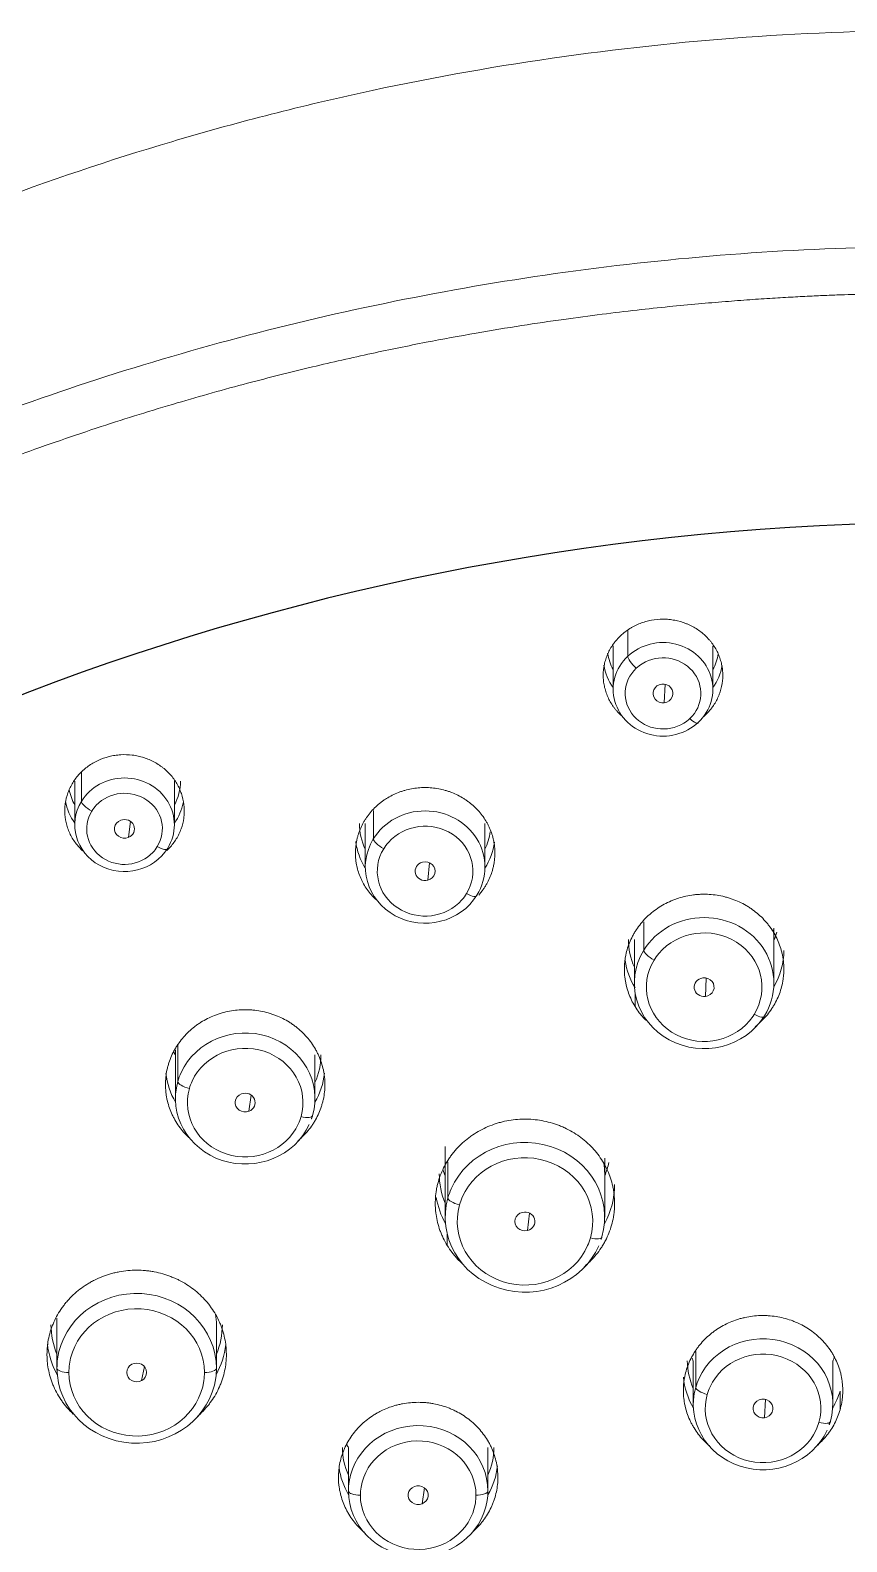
# Model space of a CAD drawing. Extents: x 3349 to 5808, y -3 to 827.
# Drawn here: x 3849.5 to 3865.89, y 551.68 to 582.03 of the extents above; entities that cross this region are included whole.
import ezdxf

# ---------------------------------------------------------------- set-up
doc = ezdxf.new("R2010")
doc.units = 0
doc.header["$LTSCALE"] = 4
doc.header["$MEASUREMENT"] = 0
doc.layers.get('0').update_dxf_attribs({"linetype": 'CONTINUOUS'})
doc.layers.add('1', color=7, linetype='CONTINUOUS')

msp = doc.modelspace()

# ---------------------------------------------------------------- linework, layer by layer
at = {"color": 7, "ltscale": 0.5}
msp.add_ellipse((3868.108, 529.628), major_axis=(-47.422, 0), ratio=0.896694, start_param=1.587359, end_param=7.826525, dxfattribs=at)
at = {"layer": '1', "color": 7, "linetype": 'Continuous', "lineweight": 13}
for p, q in [((3861.494, 569.46), (3861.494, 569.974)), ((3862.227, 568.527), (3862.243, 568.898)), ((3861.352, 568.279), (3861.352, 568.299)), ((3850.527, 566.547), (3850.527, 567.133)), ((3856.387, 565.792), (3856.387, 566.362)), ((3851.47, 565.82), (3851.511, 566.147)), ((3857.478, 564.964), (3857.513, 565.315)), ((3861.813, 563.556), (3861.813, 564.129)), ((3863.052, 562.63), (3863.068, 563)), ((3861.64, 562.711), (3861.64, 562.427)), ((3852.462, 560.921), (3852.462, 561.664)), ((3853.891, 560.325), (3853.932, 560.651)), ((3857.885, 558.585), (3857.885, 559.311)), ((3859.482, 557.932), (3859.52, 558.282)), ((3857.871, 557.63), (3857.871, 557.857)), ((3862.857, 554.782), (3862.857, 555.505)), ((3851.737, 554.919), (3851.794, 555.198)), ((3864.235, 554.173), (3864.256, 554.542)), ((3865.755, 554.709), (3865.755, 554.331)), ((3857.364, 552.444), (3857.415, 552.763))]:
    msp.add_line(p, q, dxfattribs=at)
at = {"layer": '1', "color": 7, "linetype": 'Continuous', "lineweight": 18}
for p, q in [((3861.201, 569.672), (3861.201, 568.796)), ((3863.201, 568.796), (3863.201, 569.672)), ((3850.393, 566.952), (3850.393, 566.077)), ((3852.393, 566.077), (3852.393, 566.952)), ((3856.226, 566.103), (3856.226, 565.228)), ((3858.626, 565.228), (3858.626, 566.103)), ((3864.426, 563.774), (3864.426, 564.002)), ((3861.626, 563.774), (3861.626, 562.899)), ((3864.426, 562.899), (3864.426, 563.774)), ((3852.415, 561.557), (3852.415, 561.456)), ((3852.415, 561.456), (3852.415, 560.581)), ((3855.215, 560.581), (3855.215, 561.456)), ((3857.83, 559.619), (3857.83, 559.072)), ((3861.03, 559.072), (3861.03, 559.383)), ((3857.83, 559.072), (3857.83, 558.196)), ((3861.03, 558.196), (3861.03, 559.072)), ((3850.037, 556.169), (3850.037, 556.04)), ((3850.037, 555.164), (3850.037, 556.04)), ((3853.237, 555.164), (3853.237, 556.04)), ((3862.809, 555.317), (3862.809, 554.442)), ((3865.609, 554.442), (3865.609, 555.317)), ((3855.887, 552.7), (3855.887, 553.576)), ((3858.687, 552.7), (3858.687, 553.576))]:
    msp.add_line(p, q, dxfattribs=at)
for centre, major_axis, ratio, start_param, end_param in [((3862.201, 568.796), (-1, 0), 0.939693, 2.356194, 5.497787), ((3862.201, 569.672), (1.123, 0), 0.939693, 3.287252, 3.614321), ((3862.201, 568.796), (-1, 0), 0.939693, 5.497787, 8.63938), ((3862.201, 569.672), (1.123, 0), 0.939693, 5.810392, 6.127055), ((3862.201, 569.453), (-1.2, 0), 0.939693, 0.154159, 0.585674), ((3862.201, 569.453), (-1.2, 0), 0.939693, 2.555943, 2.982967), ((3862.201, 568.714), (-0.2, 0), 0.940247, 4.844405, 7.985998), ((3862.201, 568.714), (-0.2, 0), 0.940247, 1.702812, 4.844405), ((3851.393, 566.077), (-1, 0), 0.939693, 2.617994, 5.759587), ((3851.393, 566.952), (1.123, 0), 0.939693, 5.810457, 6.283168), ((3851.393, 566.952), (1.123, 0), 0.939693, 3.299932, 3.614337), ((3851.393, 566.733), (-1.2, 0), 0.939693, 0.166693, 0.585654), ((3851.393, 566.077), (-1, 0), 0.939693, 5.759587, 8.901179), ((3851.393, 566.733), (-1.2, 0), 0.939693, 2.555939, 2.952115), ((3857.426, 565.228), (-1.2, 0), 0.939693, 2.617994, 5.759587), ((3851.393, 565.994), (-0.2, 0.001), 0.940097, 5.108421, 8.250014), ((3851.393, 565.994), (-0.2, 0.001), 0.940097, 1.966829, 5.108421), ((3857.426, 566.103), (1.32, 0), 0.939693, 3.141609, 3.57132), ((3857.426, 565.885), (-1.4, 0), 0.939693, 0.109538, 0.541384), ((3857.426, 565.228), (-1.2, 0), 0.939693, 5.759587, 8.901179), ((3857.426, 566.103), (1.32, 0), 0.939693, 5.85349, 6.148064), ((3857.426, 565.885), (-1.4, 0), 0.939693, 2.600232, 3.020335), ((3857.426, 565.145), (-0.2, 0), 0.939973, 4.975413, 8.117005), ((3857.426, 565.145), (-0.2, 0), 0.939973, 1.83382, 4.975413), ((3863.026, 562.899), (-1.4, 0), 0.939693, 2.617994, 5.759587), ((3863.026, 564.321), (-1.52, 0), 0.939693, 2.74158, 2.858309), ((3863.026, 562.899), (-1.4, 0), 0.939693, 5.759587, 8.901179), ((3863.026, 563.774), (1.52, 0), 0.939693, 3.141593, 3.541655), ((3863.026, 563.555), (-1.6, 0), 0.939693, 2.633276, 3.14156), ((3863.026, 563.555), (-1.6, 0), 0.939693, 0.13715, 0.523599), ((3863.026, 562.816), (-0.2, 0), 0.939832, 4.843441, 7.985033), ((3863.026, 562.816), (-0.2, 0), 0.939832, 1.701848, 4.843441), ((3853.815, 560.581), (-1.4, 0), 0.939693, 2.879793, 5.875133), ((3853.815, 562.004), (-1.52, 0), 0.939693, 0.339799, 0.40003), ((3853.815, 561.456), (1.52, 0), 0.939693, 5.883189, 6.283202), ((3853.815, 561.238), (-1.6, 0), 0.939693, 0.100924, 0.508288), ((3853.815, 560.581), (-1.4, 0), 0.939693, 6.021386, 9.016725), ((3853.815, 561.238), (-1.6, 0), 0.939693, 2.633329, 3.040988), ((3853.815, 560.499), (-0.2, 0), 0.939794, 5.105793, 8.247386), ((3853.815, 560.499), (-0.2, 0), 0.939794, 1.964201, 5.105793), ((3859.43, 558.196), (-1.6, 0), 0.939693, 2.879793, 5.893414), ((3859.43, 559.619), (-1.72, 0), 0.939693, 2.765878, 2.941758), ((3859.43, 559.072), (1.72, 0), 0.939693, 3.141593, 3.517308), ((3859.43, 559.619), (-1.72, 0), 0.939693, 0.298795, 0.375715), ((3859.43, 558.853), (-1.8, 0), 0.939693, 2.658605, 3.14156), ((3859.43, 558.853), (-1.8, 0), 0.939693, 0.152203, 0.482954), ((3859.43, 558.196), (-1.6, 0), 0.939693, 6.021386, 9.035007), ((3859.43, 558.114), (-0.2, 0), 0.939818, 4.97464, 8.116233), ((3859.43, 558.114), (-0.2, 0), 0.939818, 1.833048, 4.97464), ((3851.637, 555.164), (-1.6, 0), 0.939693, 3.141593, 6.155214), ((3851.637, 556.04), (1.72, 0), 0.939693, 3.141609, 3.517324), ((3851.637, 556.04), (1.72, 0), 0.939693, 5.907438, 6.283202), ((3851.637, 555.821), (-1.8, 0), 0.939693, 0.101403, 0.482959), ((3851.637, 555.821), (-1.8, 0), 0.939693, 2.658622, 3.033331), ((3864.209, 554.442), (-1.4, 0), 0.939693, 2.879793, 5.875133), ((3851.637, 555.164), (-1.6, 0), 0.939693, 6.155214, 6.283185), ((3864.209, 555.865), (-1.52, 0), 0.939693, 0.357602, 0.400013), ((3864.209, 555.865), (-1.52, 0), 0.939693, 2.741579, 2.807995), ((3851.637, 555.164), (-1.6, 0), 0.939693, 0, 3.013621), ((3851.637, 555.082), (-0.2, 0), 0.939765, 5.236892, 8.378485), ((3851.637, 555.082), (-0.2, 0), 0.939765, 2.095299, 5.236892), ((3851.637, 555.164), (-1.6, 0), 0.939693, 3.013621, 3.141593), ((3864.209, 555.317), (1.52, 0), 0.939693, 3.141593, 3.541606), ((3864.209, 555.098), (-1.6, 0), 0.939693, 0.071876, 0.50832), ((3864.209, 554.442), (-1.4, 0), 0.939693, 6.021386, 9.016725), ((3864.209, 554.359), (-0.2, 0), 0.939832, 4.843442, 7.985035), ((3864.209, 554.359), (-0.2, 0), 0.939832, 1.701849, 4.843442), ((3864.209, 555.098), (-1.6, 0), 0.939693, 2.633293, 2.879793), ((3857.287, 552.7), (-1.4, 0), 0.939693, 3.141593, 6.136932), ((3857.287, 553.576), (1.52, 0), 0.939693, 3.141609, 3.541573), ((3857.287, 554.123), (-1.52, 0), 0.939693, 0.344757, 0.39998), ((3857.287, 553.576), (1.52, 0), 0.939693, 5.883189, 6.283202), ((3857.287, 553.357), (-1.6, 0), 0.939693, 0.122939, 0.5083), ((3857.287, 553.357), (-1.6, 0), 0.939693, 2.633293, 3.042362), ((3857.287, 552.7), (-1.4, 0), 0.939693, 6.136932, 6.283185), ((3857.287, 552.7), (-1.4, 0), 0.939693, 0, 2.995339), ((3857.287, 552.618), (-0.2, 0), 0.939795, 5.105796, 8.247389), ((3857.287, 552.618), (-0.2, 0), 0.939795, 1.964203, 5.105796), ((3857.287, 552.7), (-1.4, 0), 0.939693, 2.995339, 3.141593)]:
    msp.add_ellipse(centre, major_axis=major_axis, ratio=ratio, start_param=start_param, end_param=end_param, dxfattribs=at)
at = {"layer": '1', "color": 7, "linetype": 'Continuous', "lineweight": 13}
for centre, major_axis, ratio, start_param, end_param in [((3861.663, 569.301), (0.164, -0.175), 0.241845, 3.393492, 4.964288), ((3862.201, 568.714), (-0.76, 0), 0.939693, 5.293032, 5.497787), ((3862.201, 568.714), (-0.76, 0), 0.939693, 2.356194, 5.293032), ((3862.201, 568.714), (-0.76, 0), 0.939693, 5.497787, 8.434625), ((3862.201, 568.714), (-0.76, 0), 0.939693, 2.15144, 2.356194), ((3862.738, 568.291), (-0.164, 0.175), 0.241845, 1.822695, 3.393492), ((3851.393, 565.995), (-0.76, 0), 0.939693, 2.617994, 5.554832), ((3850.735, 566.434), (0.204, -0.126), 0.296198, 3.321608, 4.892404), ((3851.393, 565.995), (-0.76, 0), 0.939693, 5.759587, 8.696424), ((3851.393, 565.995), (-0.76, 0), 0.939693, 5.554832, 5.759587), ((3857.426, 565.146), (-0.96, 0), 0.939693, 2.617994, 5.588958), ((3856.595, 565.679), (0.204, -0.126), 0.296198, 3.321608, 4.892404), ((3857.426, 565.146), (-0.96, 0), 0.939693, 5.588958, 5.759587), ((3851.393, 565.995), (-0.76, 0), 0.939693, 2.413239, 2.617994), ((3852.051, 565.72), (-0.204, 0.126), 0.296198, 1.750811, 3.321608), ((3857.426, 565.146), (-0.96, 0), 0.939693, 5.759587, 8.73055), ((3857.426, 565.146), (-0.96, 0), 0.939693, 2.447365, 2.617994), ((3858.258, 564.777), (-0.204, 0.126), 0.296198, 1.750811, 3.321608), ((3863.026, 562.816), (-1.16, 0), 0.939693, 2.617994, 5.613333), ((3863.026, 563.774), (1.4, 0), 0.939693, 0, 0.149635), ((3862.021, 563.444), (0.204, -0.126), 0.296198, 3.321608, 4.892404), ((3863.026, 562.816), (-1.16, 0), 0.939693, 5.759587, 8.754926), ((3863.026, 562.816), (-1.16, 0), 0.939693, 5.613333, 5.759587), ((3863.026, 562.816), (-1.16, 0), 0.939693, 2.471741, 2.617994), ((3864.03, 562.354), (-0.204, 0.126), 0.296198, 1.750811, 3.321608), ((3853.815, 560.499), (-1.16, 0), 0.939693, 2.879793, 5.875133), ((3853.815, 560.581), (-1.4, 0), 0.939693, 5.875133, 6.021386), ((3852.694, 560.863), (0.231, -0.066), 0.330366, 3.235518, 4.806314), ((3853.815, 560.499), (-1.16, 0), 0.939693, 5.875133, 6.021386), ((3853.815, 560.499), (-1.16, 0), 0.939693, 6.021386, 9.016725), ((3853.815, 560.499), (-1.16, 0), 0.939693, 2.73354, 2.879793), ((3854.935, 560.299), (-0.231, 0.066), 0.330366, 1.664722, 3.235518), ((3859.43, 558.114), (-1.36, 0), 0.939693, 2.879793, 5.893414), ((3859.43, 559.072), (1.6, 0), 0.939693, 0.000041, 0.138876), ((3859.43, 558.196), (-1.6, 0), 0.939693, 5.893414, 6.021386), ((3858.116, 558.527), (0.231, -0.066), 0.330366, 3.235518, 4.806314), ((3859.43, 558.114), (-1.36, 0), 0.939693, 6.021386, 9.035007), ((3859.43, 558.114), (-1.36, 0), 0.939693, 5.893414, 6.021386), ((3859.43, 558.114), (-1.36, 0), 0.939693, 2.751822, 2.879793), ((3860.744, 557.865), (-0.231, 0.066), 0.330366, 1.664722, 3.235518), ((3851.637, 555.082), (-1.36, 0), 0.939693, 3.141593, 6.155214), ((3851.637, 556.04), (1.6, 0), 0.939693, 0, 0.140758), ((3864.209, 554.36), (-1.16, 0), 0.939693, 2.879793, 5.875133), ((3850.277, 555.164), (0.24, 0), 0.34202, 3.141593, 4.712389), ((3851.637, 555.082), (-1.36, 0), 0.939693, 6.155214, 6.283185), ((3851.637, 555.082), (-1.36, 0), 0.939693, 0, 3.013621), ((3851.637, 555.082), (-1.36, 0), 0.939693, 3.013621, 3.141593), ((3852.997, 555.164), (-0.24, 0), 0.34202, 1.570796, 3.141593), ((3864.209, 554.442), (-1.4, 0), 0.939693, 5.875133, 6.021386), ((3863.089, 554.724), (0.231, -0.066), 0.330366, 3.235518, 4.806314), ((3864.209, 554.36), (-1.16, 0), 0.939693, 5.875133, 6.021386), ((3864.209, 554.36), (-1.16, 0), 0.939693, 6.021386, 9.016725), ((3864.209, 554.36), (-1.16, 0), 0.939693, 2.73354, 2.879793), ((3865.33, 554.16), (-0.231, 0.066), 0.330366, 1.664722, 3.235518), ((3857.287, 552.618), (-1.16, 0), 0.939693, 3.141593, 6.136932), ((3856.127, 552.7), (0.24, 0), 0.34202, 3.141593, 4.712389), ((3857.287, 552.618), (-1.16, 0), 0.939693, 6.136932, 6.283185), ((3857.287, 552.618), (-1.16, 0), 0.939693, 0, 2.995339), ((3857.287, 552.618), (-1.16, 0), 0.939693, 2.995339, 3.141593), ((3858.447, 552.7), (-0.24, 0), 0.34202, 1.570796, 3.141593)]:
    msp.add_ellipse(centre, major_axis=major_axis, ratio=ratio, start_param=start_param, end_param=end_param, dxfattribs=at)
at = {"layer": '1', "color": 7, "linetype": 'Continuous', "lineweight": 18}
for points, knots in [([(3867.787, 582.027), (3865.172, 582.028), (3862.558, 581.84), (3858.681, 581.279), (3857.396, 581.046), (3854.849, 580.486), (3853.587, 580.161), (3849.844, 579.049), (3847.409, 578.129), (3842.719, 575.95), (3840.463, 574.691), (3838.323, 573.278)], [0, 0, 0, 0, 0.25, 0.25, 0.375, 0.375, 0.5, 0.5, 0.75, 0.75, 1, 1, 1, 1]), ([(3867.787, 577.688), (3866.647, 577.688), (3865.515, 577.653), (3863.272, 577.515), (3862.162, 577.412), (3858.869, 577.008), (3856.725, 576.611), (3852.571, 575.59), (3850.561, 574.967), (3847.66, 573.886), (3846.713, 573.501), (3844.859, 572.687), (3843.952, 572.258), (3841.296, 570.908), (3839.611, 569.926), (3836.42, 567.83), (3834.915, 566.716), (3832.091, 564.386), (3830.771, 563.17), (3828.317, 560.663), (3827.183, 559.372), (3825.096, 556.742), (3824.143, 555.404), (3822.412, 552.702), (3821.632, 551.339), (3820.237, 548.61), (3819.622, 547.243), (3818.545, 544.523), (3818.083, 543.17), (3817.299, 540.493), (3816.978, 539.169), (3816.461, 536.563), (3816.264, 535.281), (3815.98, 532.77), (3815.892, 531.541), (3815.811, 529.142), (3815.818, 527.973), (3815.916, 525.699), (3816.007, 524.595), (3816.256, 522.458), (3816.414, 521.425), (3816.785, 519.431), (3816.998, 518.47), (3817.466, 516.623), (3817.722, 515.737), (3818.261, 514.038), (3818.545, 513.225), (3819.13, 511.673), (3819.431, 510.933), (3820.04, 509.523), (3820.348, 508.854), (3820.961, 507.583), (3821.267, 506.982), (3821.868, 505.845), (3822.163, 505.31), (3822.737, 504.302), (3823.015, 503.83), (3823.547, 502.945), (3823.802, 502.533), (3824.284, 501.767), (3824.511, 501.413), (3825.146, 500.434), (3825.509, 499.894), (3825.951, 499.247), (3826.081, 499.059), (3826.25, 498.816), (3826.302, 498.742), (3826.373, 498.641), (3826.407, 498.593), (3826.444, 498.541), (3826.461, 498.516), (3826.47, 498.504), (3826.474, 498.498), (3826.476, 498.495), (3826.477, 498.494), (3826.477, 498.493), (3826.478, 498.493), (3826.478, 498.492), (3826.478, 498.492), (3826.478, 498.492), (3826.478, 498.492), (3826.478, 498.492), (3827.078, 497.644), (3827.7, 496.803), (3828.999, 495.145), (3829.675, 494.328), (3830.726, 493.122), (3831.082, 492.724), (3831.807, 491.933), (3832.175, 491.541), (3833.296, 490.377), (3834.063, 489.615), (3835.223, 488.48), (3835.611, 488.103), (3836.388, 487.348), (3836.776, 486.97), (3837.939, 485.83), (3838.712, 485.064), (3840.242, 483.506), (3840.999, 482.715), (3842.486, 481.1), (3843.217, 480.275), (3844.636, 478.582), (3845.326, 477.714), (3846.647, 475.926), (3847.279, 475.006), (3848.171, 473.584), (3848.459, 473.103), (3849.014, 472.126), (3849.281, 471.631), (3850.053, 470.124), (3850.528, 469.093), (3851.177, 467.513), (3851.383, 466.981), (3851.774, 465.906), (3851.96, 465.363), (3852.487, 463.722), (3852.799, 462.61), (3853.355, 460.359), (3853.598, 459.219), (3854.023, 456.919), (3854.205, 455.759), (3854.521, 453.422), (3854.655, 452.245), (3854.885, 449.88), (3854.982, 448.691), (3855.086, 447.198), (3855.109, 446.862), (3855.131, 446.52), (3855.133, 446.478), (3855.134, 446.469), (3855.134, 446.464), (3855.135, 446.449), (3855.137, 446.42), (3855.144, 446.313), (3855.159, 446.059), (3855.211, 445.197), (3855.253, 444.404), (3855.346, 442.48), (3855.397, 432.158), (3855.485, 429.491), (3855.52, 428.132), (3855.58, 425.364), (3855.605, 423.955), (3855.646, 421.087), (3855.664, 419.628), (3855.695, 416.66), (3855.708, 415.152), (3855.73, 412.085), (3855.74, 410.527), (3855.749, 408.746), (3855.75, 408.523), (3855.751, 408.297), (3855.751, 408.269), (3855.751, 408.264), (3855.751, 408.262), (3855.751, 408.258), (3855.751, 408.249), (3855.751, 408.224), (3855.752, 408.14), (3855.753, 407.942), (3855.756, 407.275), (3855.758, 406.676), (3855.764, 405.252), (3855.767, 404.322), (3855.775, 401.586), (3855.779, 399.837), (3855.785, 396.489), (3855.787, 394.889), (3855.791, 390.315), (3855.792, 387.565), (3855.793, 382.663), (3855.793, 380.511), (3855.793, 378.658)], [0, 0, 0, 0, 0.007812, 0.007812, 0.015625, 0.015625, 0.03125, 0.03125, 0.046875, 0.046875, 0.054687, 0.054687, 0.0625, 0.0625, 0.078125, 0.078125, 0.09375, 0.09375, 0.109375, 0.109375, 0.125, 0.125, 0.140625, 0.140625, 0.15625, 0.15625, 0.171875, 0.171875, 0.1875, 0.1875, 0.203125, 0.203125, 0.21875, 0.21875, 0.234375, 0.234375, 0.25, 0.25, 0.265625, 0.265625, 0.28125, 0.28125, 0.296875, 0.296875, 0.3125, 0.3125, 0.328125, 0.328125, 0.34375, 0.34375, 0.359375, 0.359375, 0.375, 0.375, 0.390625, 0.390625, 0.40625, 0.40625, 0.421875, 0.421875, 0.4375, 0.4375, 0.46875, 0.46875, 0.484375, 0.484375, 0.492187, 0.492187, 0.496094, 0.498047, 0.499023, 0.499512, 0.499756, 0.499878, 0.499939, 0.499969, 0.499985, 0.499992, 0.499996, 0.499998, 0.499998, 0.5, 0.5, 0.515625, 0.515625, 0.53125, 0.53125, 0.539062, 0.539062, 0.546875, 0.546875, 0.5625, 0.5625, 0.570312, 0.570312, 0.578125, 0.578125, 0.59375, 0.59375, 0.609375, 0.609375, 0.625, 0.625, 0.640625, 0.640625, 0.65625, 0.65625, 0.664062, 0.664062, 0.671875, 0.671875, 0.6875, 0.6875, 0.695312, 0.695312, 0.703125, 0.703125, 0.71875, 0.71875, 0.734375, 0.734375, 0.75, 0.75, 0.765625, 0.765625, 0.78125, 0.78125, 0.785156, 0.785645, 0.785706, 0.785706, 0.785767, 0.785767, 0.785889, 0.786133, 0.787109, 0.789062, 0.796875, 0.796875, 0.8125, 0.8125, 0.828125, 0.828125, 0.84375, 0.84375, 0.859375, 0.859375, 0.875, 0.875, 0.890625, 0.890625, 0.892578, 0.892822, 0.892853, 0.892853, 0.892868, 0.892868, 0.892883, 0.892944, 0.893066, 0.893555, 0.894531, 0.898437, 0.898437, 0.90625, 0.90625, 0.921875, 0.921875, 0.9375, 0.9375, 0.96875, 0.96875, 1, 1, 1, 1]), ([(3863.049, 569.874), (3862.993, 569.927), (3862.932, 569.974), (3862.835, 570.035), (3862.801, 570.054), (3862.749, 570.08), (3862.732, 570.088), (3862.696, 570.104), (3862.678, 570.112), (3862.587, 570.147), (3862.512, 570.168), (3862.416, 570.186), (3862.397, 570.19), (3862.358, 570.195), (3862.338, 570.197), (3862.279, 570.203), (3862.24, 570.205), (3862.122, 570.205), (3862.044, 570.197), (3861.948, 570.179), (3861.928, 570.175), (3861.89, 570.166), (3861.871, 570.161), (3861.815, 570.145), (3861.741, 570.12), (3861.67, 570.089), (3861.618, 570.063), (3861.601, 570.054), (3861.567, 570.035), (3861.551, 570.025), (3861.468, 569.973), (3861.408, 569.927), (3861.325, 569.849), (3861.299, 569.821), (3861.261, 569.778), (3861.249, 569.764), (3861.225, 569.734), (3861.214, 569.719), (3861.159, 569.642), (3861.122, 569.577), (3861.085, 569.492), (3861.078, 569.475), (3861.064, 569.44), (3861.058, 569.422), (3861.041, 569.369), (3861.031, 569.333), (3861.008, 569.225), (3861.001, 569.152), (3861.001, 569.059), (3861.001, 569.04), (3861.003, 569.003), (3861.004, 568.985), (3861.01, 568.93), (3861.022, 568.857), (3861.041, 568.786), (3861.063, 568.715), (3861.077, 568.68), (3861.122, 568.577), (3861.159, 568.513), (3861.213, 568.436), (3861.224, 568.421), (3861.248, 568.391), (3861.26, 568.377), (3861.297, 568.333), (3861.324, 568.306), (3861.352, 568.279)], [0, 0, 0, 0, 0.0625, 0.0625, 0.09375, 0.09375, 0.109375, 0.109375, 0.125, 0.125, 0.1875, 0.1875, 0.203125, 0.203125, 0.21875, 0.21875, 0.25, 0.25, 0.3125, 0.3125, 0.328125, 0.328125, 0.34375, 0.34375, 0.375, 0.40625, 0.40625, 0.421875, 0.421875, 0.4375, 0.4375, 0.5, 0.5, 0.53125, 0.53125, 0.546875, 0.546875, 0.5625, 0.5625, 0.625, 0.625, 0.640625, 0.640625, 0.65625, 0.65625, 0.6875, 0.6875, 0.75, 0.75, 0.765625, 0.765625, 0.78125, 0.78125, 0.8125, 0.84375, 0.84375, 0.875, 0.875, 0.9375, 0.9375, 0.953125, 0.953125, 0.96875, 0.96875, 1, 1, 1, 1]), ([(3863.019, 568.252), (3863.029, 568.261), (3863.039, 568.27), (3863.076, 568.305), (3863.103, 568.332), (3863.14, 568.375), (3863.153, 568.39), (3863.176, 568.42), (3863.187, 568.435), (3863.242, 568.511), (3863.279, 568.576), (3863.316, 568.661), (3863.324, 568.679), (3863.337, 568.714), (3863.343, 568.731), (3863.36, 568.785), (3863.37, 568.82), (3863.393, 568.928), (3863.401, 569.002), (3863.401, 569.095), (3863.4, 569.113), (3863.398, 569.15), (3863.397, 569.169), (3863.391, 569.224), (3863.38, 569.296), (3863.361, 569.368), (3863.338, 569.438), (3863.325, 569.474), (3863.279, 569.576), (3863.243, 569.641), (3863.188, 569.718), (3863.177, 569.733), (3863.154, 569.762), (3863.141, 569.777), (3863.104, 569.82), (3863.077, 569.848), (3863.049, 569.874)], [0, 0, 0, 0, 0.021527, 0.021527, 0.082681, 0.082681, 0.113259, 0.113259, 0.143836, 0.143836, 0.266145, 0.266145, 0.296722, 0.296722, 0.3273, 0.3273, 0.388454, 0.388454, 0.510763, 0.510763, 0.541341, 0.541341, 0.571918, 0.571918, 0.633072, 0.694227, 0.694227, 0.755382, 0.755382, 0.877691, 0.877691, 0.908268, 0.908268, 0.938845, 0.938845, 1, 1, 1, 1]), ([(3851.993, 567.334), (3851.925, 567.371), (3851.853, 567.401), (3851.742, 567.437), (3851.705, 567.447), (3851.647, 567.46), (3851.628, 567.463), (3851.589, 567.47), (3851.569, 567.473), (3851.472, 567.485), (3851.394, 567.487), (3851.296, 567.481), (3851.276, 567.48), (3851.237, 567.475), (3851.217, 567.473), (3851.159, 567.464), (3851.121, 567.456), (3851.007, 567.427), (3850.934, 567.402), (3850.845, 567.361), (3850.828, 567.352), (3850.793, 567.334), (3850.776, 567.325), (3850.726, 567.295), (3850.662, 567.254), (3850.602, 567.206), (3850.559, 567.168), (3850.545, 567.155), (3850.518, 567.129), (3850.504, 567.115), (3850.439, 567.045), (3850.394, 566.985), (3850.335, 566.89), (3850.317, 566.857), (3850.292, 566.806), (3850.285, 566.789), (3850.27, 566.755), (3850.263, 566.737), (3850.232, 566.65), (3850.214, 566.579), (3850.201, 566.487), (3850.199, 566.469), (3850.196, 566.432), (3850.195, 566.413), (3850.193, 566.357), (3850.193, 566.321), (3850.201, 566.211), (3850.214, 566.138), (3850.239, 566.048), (3850.245, 566.03), (3850.257, 565.995), (3850.263, 565.978), (3850.284, 565.926), (3850.315, 565.859), (3850.353, 565.794), (3850.394, 565.731), (3850.417, 565.701), (3850.474, 565.63), (3850.511, 565.591), (3850.55, 565.555)], [0, 0, 0, 0, 0.068026, 0.068026, 0.102039, 0.102039, 0.119046, 0.119046, 0.136052, 0.136052, 0.204078, 0.204078, 0.221085, 0.221085, 0.238091, 0.238091, 0.272104, 0.272104, 0.34013, 0.34013, 0.357137, 0.357137, 0.374143, 0.374143, 0.408156, 0.442169, 0.442169, 0.459176, 0.459176, 0.476182, 0.476182, 0.544208, 0.544208, 0.578221, 0.578221, 0.595228, 0.595228, 0.612234, 0.612234, 0.680261, 0.680261, 0.697267, 0.697267, 0.714274, 0.714274, 0.748287, 0.748287, 0.816313, 0.816313, 0.833319, 0.833319, 0.850326, 0.850326, 0.884339, 0.918352, 0.918352, 0.952365, 0.952365, 1, 1, 1, 1]), ([(3852.245, 565.563), (3852.249, 565.566), (3852.252, 565.569), (3852.269, 565.586), (3852.282, 565.6), (3852.347, 565.669), (3852.393, 565.729), (3852.452, 565.825), (3852.47, 565.857), (3852.494, 565.908), (3852.502, 565.925), (3852.516, 565.96), (3852.523, 565.977), (3852.555, 566.064), (3852.573, 566.136), (3852.585, 566.227), (3852.588, 566.246), (3852.591, 566.283), (3852.592, 566.301), (3852.594, 566.357), (3852.593, 566.394), (3852.586, 566.504), (3852.573, 566.576), (3852.548, 566.666), (3852.542, 566.684), (3852.53, 566.719), (3852.523, 566.737), (3852.503, 566.789), (3852.472, 566.856), (3852.434, 566.92), (3852.392, 566.983), (3852.37, 567.014), (3852.298, 567.102), (3852.244, 567.156), (3852.171, 567.216), (3852.156, 567.228), (3852.125, 567.251), (3852.109, 567.262), (3852.061, 567.295), (3852.028, 567.315), (3851.993, 567.334)], [0, 0, 0, 0, 0.006418, 0.006418, 0.033272, 0.033272, 0.140686, 0.140686, 0.194393, 0.194393, 0.221247, 0.221247, 0.2481, 0.2481, 0.355514, 0.355514, 0.382368, 0.382368, 0.409222, 0.409222, 0.462929, 0.462929, 0.570343, 0.570343, 0.597197, 0.597197, 0.62405, 0.62405, 0.677757, 0.731464, 0.731464, 0.785171, 0.785171, 0.892586, 0.892586, 0.919439, 0.919439, 0.946293, 0.946293, 1, 1, 1, 1]), ([(3856.436, 564.578), (3856.371, 564.64), (3856.313, 564.706), (3856.237, 564.813), (3856.213, 564.85), (3856.181, 564.907), (3856.171, 564.926), (3856.151, 564.965), (3856.142, 564.985), (3856.098, 565.085), (3856.071, 565.167), (3856.049, 565.272), (3856.045, 565.293), (3856.038, 565.336), (3856.035, 565.358), (3856.028, 565.422), (3856.026, 565.466), (3856.026, 565.594), (3856.035, 565.68), (3856.058, 565.786), (3856.063, 565.807), (3856.074, 565.849), (3856.08, 565.87), (3856.1, 565.932), (3856.131, 566.012), (3856.17, 566.09), (3856.202, 566.147), (3856.213, 566.166), (3856.237, 566.203), (3856.249, 566.221), (3856.313, 566.311), (3856.371, 566.377), (3856.468, 566.468), (3856.502, 566.497), (3856.555, 566.539), (3856.574, 566.552), (3856.61, 566.578), (3856.629, 566.59), (3856.724, 566.65), (3856.805, 566.69), (3856.911, 566.732), (3856.932, 566.74), (3856.975, 566.754), (3856.997, 566.761), (3857.063, 566.78), (3857.108, 566.79), (3857.242, 566.815), (3857.333, 566.824), (3857.448, 566.824), (3857.471, 566.824), (3857.517, 566.821), (3857.54, 566.82), (3857.608, 566.814), (3857.699, 566.801), (3857.787, 566.78), (3857.853, 566.762), (3857.875, 566.755), (3857.919, 566.74), (3857.94, 566.732), (3858.046, 566.691), (3858.127, 566.651), (3858.222, 566.591), (3858.241, 566.579), (3858.277, 566.553), (3858.296, 566.54), (3858.349, 566.499), (3858.384, 566.469), (3858.416, 566.439)], [0, 0, 0, 0, 0.0625, 0.0625, 0.09375, 0.09375, 0.109375, 0.109375, 0.125, 0.125, 0.1875, 0.1875, 0.203125, 0.203125, 0.21875, 0.21875, 0.25, 0.25, 0.3125, 0.3125, 0.328125, 0.328125, 0.34375, 0.34375, 0.375, 0.40625, 0.40625, 0.421875, 0.421875, 0.4375, 0.4375, 0.5, 0.5, 0.53125, 0.53125, 0.546875, 0.546875, 0.5625, 0.5625, 0.625, 0.625, 0.640625, 0.640625, 0.65625, 0.65625, 0.6875, 0.6875, 0.75, 0.75, 0.765625, 0.765625, 0.78125, 0.78125, 0.8125, 0.84375, 0.84375, 0.859375, 0.859375, 0.875, 0.875, 0.9375, 0.9375, 0.953125, 0.953125, 0.96875, 0.96875, 1, 1, 1, 1]), ([(3858.416, 566.439), (3858.482, 566.377), (3858.539, 566.311), (3858.616, 566.204), (3858.639, 566.167), (3858.672, 566.11), (3858.682, 566.091), (3858.702, 566.051), (3858.711, 566.032), (3858.755, 565.932), (3858.781, 565.85), (3858.804, 565.745), (3858.808, 565.723), (3858.814, 565.681), (3858.817, 565.659), (3858.824, 565.594), (3858.826, 565.551), (3858.826, 565.423), (3858.817, 565.337), (3858.795, 565.231), (3858.79, 565.21), (3858.779, 565.168), (3858.773, 565.147), (3858.753, 565.085), (3858.722, 565.005), (3858.683, 564.927), (3858.651, 564.87), (3858.639, 564.851), (3858.616, 564.814), (3858.603, 564.796), (3858.563, 564.739), (3858.533, 564.701), (3858.501, 564.666)], [0, 0, 0, 0, 0.132586, 0.132586, 0.19888, 0.19888, 0.232026, 0.232026, 0.265173, 0.265173, 0.397759, 0.397759, 0.430906, 0.430906, 0.464052, 0.464052, 0.530346, 0.530346, 0.662932, 0.662932, 0.696079, 0.696079, 0.729225, 0.729225, 0.795519, 0.861812, 0.861812, 0.894958, 0.894958, 0.928105, 0.928105, 1, 1, 1, 1]), ([(3861.64, 562.427), (3861.587, 562.513), (3861.544, 562.603), (3861.494, 562.742), (3861.48, 562.789), (3861.462, 562.861), (3861.456, 562.885), (3861.447, 562.934), (3861.443, 562.958), (3861.426, 563.081), (3861.422, 563.178), (3861.431, 563.301), (3861.434, 563.338), (3861.439, 563.375), (3861.443, 563.399), (3861.445, 563.411), (3861.456, 563.473), (3861.467, 563.521), (3861.507, 563.663), (3861.544, 563.755), (3861.602, 563.865), (3861.614, 563.887), (3861.64, 563.931), (3861.653, 563.952), (3861.695, 564.015), (3861.754, 564.095), (3861.822, 564.17), (3861.875, 564.224), (3861.894, 564.242), (3861.931, 564.276), (3861.951, 564.293), (3862.05, 564.374), (3862.135, 564.432), (3862.27, 564.505), (3862.317, 564.528), (3862.389, 564.558), (3862.413, 564.568), (3862.462, 564.586), (3862.486, 564.595), (3862.61, 564.634), (3862.712, 564.657), (3862.842, 564.673), (3862.868, 564.675), (3862.907, 564.678), (3862.92, 564.679), (3862.947, 564.681), (3863.012, 564.684), (3863.078, 564.683), (3863.234, 564.673), (3863.337, 564.657), (3863.464, 564.625), (3863.49, 564.618), (3863.54, 564.603), (3863.564, 564.595), (3863.638, 564.569), (3863.733, 564.53), (3863.825, 564.483), (3863.892, 564.444), (3863.914, 564.43), (3863.957, 564.402), (3863.978, 564.387), (3864.082, 564.312), (3864.159, 564.245), (3864.245, 564.153), (3864.262, 564.134), (3864.294, 564.096), (3864.31, 564.076), (3864.356, 564.015), (3864.385, 563.974), (3864.411, 563.931)], [0, 0, 0, 0, 0.0625, 0.0625, 0.09375, 0.09375, 0.109375, 0.109375, 0.125, 0.125, 0.1875, 0.1875, 0.203125, 0.210937, 0.210937, 0.21875, 0.21875, 0.25, 0.25, 0.3125, 0.3125, 0.328125, 0.328125, 0.34375, 0.34375, 0.375, 0.40625, 0.40625, 0.421875, 0.421875, 0.4375, 0.4375, 0.5, 0.5, 0.53125, 0.53125, 0.546875, 0.546875, 0.5625, 0.5625, 0.625, 0.625, 0.640625, 0.640625, 0.648437, 0.648437, 0.65625, 0.6875, 0.6875, 0.75, 0.75, 0.765625, 0.765625, 0.78125, 0.78125, 0.8125, 0.84375, 0.84375, 0.859375, 0.859375, 0.875, 0.875, 0.9375, 0.9375, 0.953125, 0.953125, 0.96875, 0.96875, 1, 1, 1, 1]), ([(3864.411, 563.931), (3864.464, 563.845), (3864.507, 563.755), (3864.558, 563.616), (3864.572, 563.569), (3864.59, 563.497), (3864.595, 563.473), (3864.605, 563.424), (3864.609, 563.399), (3864.626, 563.277), (3864.629, 563.179), (3864.621, 563.057), (3864.617, 563.02), (3864.612, 562.983), (3864.609, 562.959), (3864.607, 562.946), (3864.596, 562.885), (3864.585, 562.837), (3864.544, 562.695), (3864.508, 562.603), (3864.45, 562.492), (3864.437, 562.47), (3864.412, 562.427), (3864.398, 562.406), (3864.357, 562.343), (3864.297, 562.262), (3864.23, 562.188), (3864.176, 562.134), (3864.158, 562.116), (3864.12, 562.082), (3864.101, 562.065), (3864.07, 562.04), (3864.059, 562.031), (3864.049, 562.023)], [0, 0, 0, 0, 0.140144, 0.140144, 0.210217, 0.210217, 0.245253, 0.245253, 0.280289, 0.280289, 0.420433, 0.420433, 0.455469, 0.472987, 0.472987, 0.490505, 0.490505, 0.560577, 0.560577, 0.700722, 0.700722, 0.735758, 0.735758, 0.770794, 0.770794, 0.840866, 0.910938, 0.910938, 0.945974, 0.945974, 0.98101, 0.98101, 1, 1, 1, 1]), ([(3852.683, 559.797), (3852.609, 559.868), (3852.542, 559.944), (3852.456, 560.066), (3852.429, 560.108), (3852.392, 560.173), (3852.38, 560.195), (3852.357, 560.24), (3852.346, 560.263), (3852.296, 560.377), (3852.266, 560.47), (3852.24, 560.591), (3852.234, 560.627), (3852.228, 560.664), (3852.225, 560.689), (3852.224, 560.701), (3852.217, 560.763), (3852.215, 560.812), (3852.215, 560.959), (3852.225, 561.056), (3852.25, 561.178), (3852.256, 561.202), (3852.269, 561.25), (3852.276, 561.274), (3852.299, 561.344), (3852.334, 561.437), (3852.378, 561.525), (3852.415, 561.59), (3852.428, 561.612), (3852.455, 561.654), (3852.47, 561.675), (3852.543, 561.778), (3852.609, 561.854), (3852.719, 561.958), (3852.758, 561.991), (3852.819, 562.038), (3852.84, 562.054), (3852.882, 562.083), (3852.904, 562.097), (3853.012, 562.166), (3853.104, 562.212), (3853.225, 562.259), (3853.25, 562.268), (3853.287, 562.28), (3853.3, 562.284), (3853.325, 562.292), (3853.387, 562.311), (3853.451, 562.326), (3853.604, 562.355), (3853.708, 562.364), (3853.84, 562.365), (3853.866, 562.364), (3853.919, 562.362), (3853.945, 562.36), (3854.023, 562.353), (3854.126, 562.338), (3854.227, 562.314), (3854.303, 562.293), (3854.328, 562.285), (3854.377, 562.269), (3854.402, 562.26), (3854.523, 562.213), (3854.615, 562.167), (3854.724, 562.098), (3854.745, 562.084), (3854.787, 562.055), (3854.808, 562.04), (3854.87, 561.992), (3854.909, 561.959), (3854.946, 561.924)], [0, 0, 0, 0, 0.0625, 0.0625, 0.09375, 0.09375, 0.109375, 0.109375, 0.125, 0.125, 0.1875, 0.1875, 0.203125, 0.210938, 0.210938, 0.21875, 0.21875, 0.25, 0.25, 0.3125, 0.3125, 0.328125, 0.328125, 0.34375, 0.34375, 0.375, 0.40625, 0.40625, 0.421875, 0.421875, 0.4375, 0.4375, 0.5, 0.5, 0.53125, 0.53125, 0.546875, 0.546875, 0.5625, 0.5625, 0.625, 0.625, 0.640625, 0.640625, 0.648438, 0.648438, 0.65625, 0.6875, 0.6875, 0.75, 0.75, 0.765625, 0.765625, 0.78125, 0.78125, 0.8125, 0.84375, 0.84375, 0.859375, 0.859375, 0.875, 0.875, 0.9375, 0.9375, 0.953125, 0.953125, 0.96875, 0.96875, 1, 1, 1, 1]), ([(3861.853, 562.156), (3861.843, 562.166), (3861.834, 562.176), (3861.807, 562.205), (3861.79, 562.223), (3861.757, 562.262), (3861.741, 562.282), (3861.695, 562.342), (3861.667, 562.384), (3861.64, 562.427)], [0, 0, 0, 0, 0.121264, 0.121264, 0.340948, 0.340948, 0.560632, 0.560632, 1, 1, 1, 1]), ([(3854.946, 561.924), (3855.021, 561.854), (3855.087, 561.778), (3855.174, 561.656), (3855.201, 561.614), (3855.238, 561.548), (3855.25, 561.526), (3855.272, 561.481), (3855.283, 561.459), (3855.333, 561.345), (3855.363, 561.251), (3855.389, 561.131), (3855.396, 561.094), (3855.401, 561.058), (3855.404, 561.033), (3855.406, 561.021), (3855.412, 560.959), (3855.415, 560.91), (3855.415, 560.763), (3855.405, 560.665), (3855.379, 560.544), (3855.373, 560.52), (3855.36, 560.472), (3855.353, 560.448), (3855.331, 560.377), (3855.295, 560.285), (3855.251, 560.196), (3855.214, 560.131), (3855.201, 560.11), (3855.174, 560.067), (3855.16, 560.046), (3855.087, 559.943), (3855.021, 559.868), (3854.923, 559.775), (3854.897, 559.753), (3854.871, 559.732)], [0, 0, 0, 0, 0.120048, 0.120048, 0.180072, 0.180072, 0.210084, 0.210084, 0.240096, 0.240096, 0.360144, 0.360144, 0.390156, 0.405162, 0.405162, 0.420168, 0.420168, 0.480192, 0.480192, 0.60024, 0.60024, 0.630252, 0.630252, 0.660264, 0.660264, 0.720288, 0.780312, 0.780312, 0.810324, 0.810324, 0.840336, 0.840336, 0.960384, 0.960384, 1, 1, 1, 1]), ([(3860.989, 559.322), (3860.959, 559.37), (3860.895, 559.463), (3860.786, 559.593), (3860.704, 559.672), (3860.639, 559.729), (3860.617, 559.748), (3860.572, 559.784), (3860.549, 559.801), (3860.479, 559.852), (3860.382, 559.915), (3860.28, 559.968), (3860.201, 560.005), (3860.16, 560.022), (3860.119, 560.039), (3860.092, 560.049), (3860.078, 560.054), (3860.009, 560.079), (3859.896, 560.112), (3859.725, 560.147), (3859.608, 560.16), (3859.519, 560.166), (3859.489, 560.167), (3859.43, 560.168), (3859.401, 560.167), (3859.312, 560.165), (3859.195, 560.156), (3859.08, 560.136), (3858.994, 560.117), (3858.965, 560.11), (3858.908, 560.095), (3858.88, 560.087), (3858.796, 560.06), (3858.686, 560.019), (3858.53, 559.944), (3858.431, 559.884), (3858.358, 559.835), (3858.335, 559.818), (3858.288, 559.784), (3858.266, 559.766), (3858.199, 559.711), (3858.115, 559.635), (3858.039, 559.551), (3857.985, 559.485), (3857.968, 559.462), (3857.942, 559.428), (3857.934, 559.416), (3857.918, 559.393), (3857.878, 559.334), (3857.813, 559.226), (3857.743, 559.074), (3857.707, 558.969), (3857.684, 558.888), (3857.677, 558.861), (3857.664, 558.806), (3857.659, 558.779), (3857.645, 558.697), (3857.631, 558.588), (3857.629, 558.478), (3857.632, 558.394), (3857.634, 558.367), (3857.638, 558.311), (3857.641, 558.283), (3857.653, 558.201), (3857.674, 558.092), (3857.706, 557.986), (3857.734, 557.908), (3857.744, 557.882), (3857.766, 557.83), (3857.778, 557.804), (3857.814, 557.728), (3857.841, 557.678), (3857.871, 557.63)], [0, 0, 0, 0, 0.03125, 0.0625, 0.09375, 0.09375, 0.109375, 0.109375, 0.125, 0.125, 0.15625, 0.1875, 0.1875, 0.203125, 0.210937, 0.210937, 0.21875, 0.21875, 0.25, 0.28125, 0.3125, 0.3125, 0.328125, 0.328125, 0.34375, 0.34375, 0.375, 0.40625, 0.40625, 0.421875, 0.421875, 0.4375, 0.4375, 0.46875, 0.5, 0.53125, 0.53125, 0.546875, 0.546875, 0.5625, 0.5625, 0.59375, 0.625, 0.625, 0.640625, 0.640625, 0.648437, 0.648437, 0.65625, 0.6875, 0.71875, 0.75, 0.75, 0.765625, 0.765625, 0.78125, 0.78125, 0.8125, 0.84375, 0.84375, 0.859375, 0.859375, 0.875, 0.875, 0.90625, 0.9375, 0.9375, 0.953125, 0.953125, 0.96875, 0.96875, 1, 1, 1, 1]), ([(3860.989, 559.322), (3861.019, 559.273), (3861.072, 559.174), (3861.137, 559.021), (3861.169, 558.915), (3861.19, 558.833), (3861.196, 558.806), (3861.206, 558.751), (3861.211, 558.724), (3861.222, 558.641), (3861.232, 558.531), (3861.23, 558.421), (3861.224, 558.338), (3861.22, 558.297), (3861.215, 558.255), (3861.211, 558.228), (3861.208, 558.214), (3861.196, 558.145), (3861.171, 558.037), (3861.118, 557.88), (3861.071, 557.778), (3861.032, 557.703), (3861.018, 557.678), (3860.989, 557.63), (3860.974, 557.606), (3860.927, 557.535), (3860.861, 557.445), (3860.785, 557.36), (3860.724, 557.3), (3860.704, 557.28), (3860.662, 557.242), (3860.641, 557.223), (3860.619, 557.205)], [0, 0, 0, 0, 0.071495, 0.14299, 0.214485, 0.214485, 0.250232, 0.250232, 0.28598, 0.28598, 0.357475, 0.42897, 0.42897, 0.464717, 0.482591, 0.482591, 0.500465, 0.500465, 0.57196, 0.643455, 0.714949, 0.714949, 0.750697, 0.750697, 0.786444, 0.786444, 0.857939, 0.929434, 0.929434, 0.965182, 0.965182, 1, 1, 1, 1]), ([(3858.163, 557.274), (3858.134, 557.301), (3858.105, 557.33), (3858.059, 557.379), (3858.04, 557.401), (3858.003, 557.444), (3857.985, 557.466), (3857.933, 557.534), (3857.901, 557.581), (3857.871, 557.63)], [0, 0, 0, 0, 0.260355, 0.260355, 0.445266, 0.445266, 0.630177, 0.630177, 1, 1, 1, 1]), ([(3852.909, 556.639), (3852.867, 556.679), (3852.78, 556.753), (3852.639, 556.852), (3852.538, 556.909), (3852.46, 556.948), (3852.433, 556.96), (3852.379, 556.984), (3852.352, 556.995), (3852.271, 557.027), (3852.16, 557.064), (3852.046, 557.091), (3851.96, 557.107), (3851.916, 557.115), (3851.872, 557.12), (3851.843, 557.124), (3851.828, 557.125), (3851.754, 557.132), (3851.636, 557.137), (3851.461, 557.129), (3851.344, 557.113), (3851.257, 557.097), (3851.228, 557.091), (3851.171, 557.077), (3851.142, 557.07), (3851.058, 557.046), (3850.947, 557.009), (3850.841, 556.962), (3850.763, 556.922), (3850.738, 556.909), (3850.687, 556.88), (3850.662, 556.865), (3850.588, 556.819), (3850.493, 556.753), (3850.363, 556.642), (3850.284, 556.56), (3850.227, 556.495), (3850.209, 556.473), (3850.174, 556.429), (3850.157, 556.406), (3850.108, 556.337), (3850.047, 556.243), (3849.997, 556.143), (3849.963, 556.066), (3849.952, 556.04), (3849.937, 556.001), (3849.932, 555.988), (3849.923, 555.961), (3849.901, 555.895), (3849.869, 555.774), (3849.843, 555.611), (3849.837, 555.5), (3849.837, 555.416), (3849.837, 555.388), (3849.84, 555.333), (3849.842, 555.305), (3849.851, 555.223), (3849.868, 555.114), (3849.897, 555.007), (3849.922, 554.927), (3849.931, 554.9), (3849.951, 554.848), (3849.962, 554.822), (3849.996, 554.745), (3850.046, 554.645), (3850.106, 554.55), (3850.155, 554.482), (3850.172, 554.459), (3850.207, 554.414), (3850.225, 554.392), (3850.282, 554.327), (3850.322, 554.286), (3850.364, 554.247)], [0, 0, 0, 0, 0.03125, 0.0625, 0.09375, 0.09375, 0.109375, 0.109375, 0.125, 0.125, 0.15625, 0.1875, 0.1875, 0.203125, 0.210938, 0.210938, 0.21875, 0.21875, 0.25, 0.28125, 0.3125, 0.3125, 0.328125, 0.328125, 0.34375, 0.34375, 0.375, 0.40625, 0.40625, 0.421875, 0.421875, 0.4375, 0.4375, 0.46875, 0.5, 0.53125, 0.53125, 0.546875, 0.546875, 0.5625, 0.5625, 0.59375, 0.625, 0.625, 0.640625, 0.640625, 0.648438, 0.648438, 0.65625, 0.6875, 0.71875, 0.75, 0.75, 0.765625, 0.765625, 0.78125, 0.78125, 0.8125, 0.84375, 0.84375, 0.859375, 0.859375, 0.875, 0.875, 0.90625, 0.9375, 0.9375, 0.953125, 0.953125, 0.96875, 0.96875, 1, 1, 1, 1]), ([(3852.851, 554.194), (3852.871, 554.211), (3852.932, 554.266), (3852.99, 554.326), (3853.046, 554.39), (3853.064, 554.412), (3853.1, 554.457), (3853.117, 554.48), (3853.166, 554.549), (3853.226, 554.643), (3853.276, 554.743), (3853.31, 554.82), (3853.321, 554.846), (3853.336, 554.885), (3853.341, 554.898), (3853.35, 554.925), (3853.373, 554.991), (3853.405, 555.112), (3853.431, 555.275), (3853.437, 555.386), (3853.437, 555.47), (3853.436, 555.497), (3853.433, 555.553), (3853.431, 555.581), (3853.422, 555.663), (3853.405, 555.772), (3853.377, 555.879), (3853.351, 555.959), (3853.342, 555.985), (3853.322, 556.038), (3853.311, 556.064), (3853.277, 556.141), (3853.227, 556.241), (3853.167, 556.335), (3853.118, 556.404), (3853.101, 556.427), (3853.066, 556.472), (3853.048, 556.494), (3852.991, 556.558), (3852.951, 556.6), (3852.909, 556.639)], [0, 0, 0, 0, 0.027563, 0.08834, 0.08834, 0.118729, 0.118729, 0.149117, 0.149117, 0.209895, 0.270672, 0.270672, 0.301061, 0.301061, 0.316255, 0.316255, 0.331449, 0.392227, 0.453004, 0.513781, 0.513781, 0.54417, 0.54417, 0.574559, 0.574559, 0.635336, 0.696113, 0.696113, 0.726502, 0.726502, 0.756891, 0.756891, 0.817668, 0.878445, 0.878445, 0.908834, 0.908834, 0.939223, 0.939223, 1, 1, 1, 1]), ([(3862.664, 555.11), (3862.691, 555.206), (3862.728, 555.298), (3862.797, 555.429), (3862.822, 555.472), (3862.864, 555.535), (3862.878, 555.556), (3862.908, 555.597), (3862.924, 555.617), (3863.004, 555.714), (3863.075, 555.786), (3863.173, 555.867), (3863.203, 555.891), (3863.235, 555.913), (3863.256, 555.928), (3863.266, 555.936), (3863.32, 555.972), (3863.364, 555.998), (3863.499, 556.072), (3863.594, 556.113), (3863.719, 556.152), (3863.744, 556.16), (3863.795, 556.173), (3863.82, 556.18), (3863.897, 556.196), (3863.999, 556.214), (3864.103, 556.222), (3864.182, 556.224), (3864.208, 556.225), (3864.261, 556.224), (3864.287, 556.223), (3864.418, 556.215), (3864.521, 556.199), (3864.673, 556.161), (3864.722, 556.146), (3864.796, 556.12), (3864.821, 556.11), (3864.869, 556.091), (3864.893, 556.08), (3865.01, 556.026), (3865.099, 555.974), (3865.203, 555.9), (3865.223, 555.884), (3865.253, 555.86), (3865.263, 555.852), (3865.283, 555.835), (3865.332, 555.794), (3865.377, 555.75), (3865.48, 555.639), (3865.541, 555.559), (3865.607, 555.452), (3865.62, 555.43), (3865.644, 555.386), (3865.655, 555.364), (3865.688, 555.297), (3865.726, 555.206), (3865.755, 555.112), (3865.773, 555.04), (3865.778, 555.015), (3865.788, 554.966), (3865.792, 554.942), (3865.809, 554.82), (3865.812, 554.722), (3865.804, 554.599), (3865.802, 554.575), (3865.796, 554.526), (3865.792, 554.501), (3865.779, 554.428), (3865.768, 554.379), (3865.755, 554.331)], [0, 0, 0, 0, 0.0625, 0.0625, 0.09375, 0.09375, 0.109375, 0.109375, 0.125, 0.125, 0.1875, 0.1875, 0.203125, 0.210937, 0.210937, 0.21875, 0.21875, 0.25, 0.25, 0.3125, 0.3125, 0.328125, 0.328125, 0.34375, 0.34375, 0.375, 0.40625, 0.40625, 0.421875, 0.421875, 0.4375, 0.4375, 0.5, 0.5, 0.53125, 0.53125, 0.546875, 0.546875, 0.5625, 0.5625, 0.625, 0.625, 0.640625, 0.640625, 0.648437, 0.648437, 0.65625, 0.6875, 0.6875, 0.75, 0.75, 0.765625, 0.765625, 0.78125, 0.78125, 0.8125, 0.84375, 0.84375, 0.859375, 0.859375, 0.875, 0.875, 0.9375, 0.9375, 0.953125, 0.953125, 0.96875, 0.96875, 1, 1, 1, 1]), ([(3863.132, 553.608), (3863.127, 553.613), (3863.082, 553.651), (3863.041, 553.692), (3862.938, 553.802), (3862.877, 553.882), (3862.811, 553.989), (3862.798, 554.011), (3862.774, 554.055), (3862.763, 554.077), (3862.73, 554.144), (3862.692, 554.235), (3862.663, 554.329), (3862.645, 554.401), (3862.64, 554.426), (3862.63, 554.475), (3862.626, 554.499), (3862.609, 554.621), (3862.606, 554.719), (3862.614, 554.842), (3862.616, 554.866), (3862.622, 554.915), (3862.626, 554.94), (3862.639, 555.013), (3862.65, 555.062), (3862.664, 555.11)], [0, 0, 0, 0, 0.012744, 0.102495, 0.102495, 0.281996, 0.281996, 0.326871, 0.326871, 0.371746, 0.371746, 0.461497, 0.551247, 0.551247, 0.596123, 0.596123, 0.640998, 0.640998, 0.820499, 0.820499, 0.865374, 0.865374, 0.910249, 0.910249, 1, 1, 1, 1]), ([(3855.687, 552.978), (3855.687, 553.077), (3855.697, 553.175), (3855.728, 553.319), (3855.74, 553.367), (3855.763, 553.438), (3855.771, 553.461), (3855.789, 553.508), (3855.799, 553.531), (3855.849, 553.645), (3855.898, 553.731), (3855.971, 553.834), (3855.993, 553.864), (3856.017, 553.893), (3856.033, 553.913), (3856.042, 553.923), (3856.083, 553.97), (3856.119, 554.007), (3856.229, 554.111), (3856.31, 554.173), (3856.419, 554.242), (3856.442, 554.255), (3856.487, 554.281), (3856.51, 554.293), (3856.579, 554.328), (3856.673, 554.37), (3856.771, 554.403), (3856.846, 554.424), (3856.872, 554.431), (3856.923, 554.443), (3856.949, 554.448), (3857.078, 554.472), (3857.181, 554.482), (3857.338, 554.482), (3857.39, 554.48), (3857.469, 554.473), (3857.495, 554.47), (3857.547, 554.462), (3857.573, 554.458), (3857.701, 554.434), (3857.801, 554.406), (3857.922, 554.359), (3857.946, 554.349), (3857.982, 554.333), (3857.994, 554.327), (3858.017, 554.316), (3858.076, 554.288), (3858.132, 554.256), (3858.262, 554.175), (3858.343, 554.113), (3858.436, 554.025), (3858.454, 554.007), (3858.49, 553.97), (3858.507, 553.952), (3858.556, 553.895), (3858.619, 553.816), (3858.672, 553.732), (3858.71, 553.667), (3858.721, 553.645), (3858.744, 553.6), (3858.755, 553.577), (3858.805, 553.463), (3858.835, 553.37), (3858.861, 553.249), (3858.865, 553.225), (3858.873, 553.176), (3858.876, 553.152), (3858.884, 553.077), (3858.887, 553.028), (3858.887, 552.978)], [0, 0, 0, 0, 0.0625, 0.0625, 0.09375, 0.09375, 0.109375, 0.109375, 0.125, 0.125, 0.1875, 0.1875, 0.203125, 0.210937, 0.210937, 0.21875, 0.21875, 0.25, 0.25, 0.3125, 0.3125, 0.328125, 0.328125, 0.34375, 0.34375, 0.375, 0.40625, 0.40625, 0.421875, 0.421875, 0.4375, 0.4375, 0.5, 0.5, 0.53125, 0.53125, 0.546875, 0.546875, 0.5625, 0.5625, 0.625, 0.625, 0.640625, 0.640625, 0.648437, 0.648437, 0.65625, 0.6875, 0.6875, 0.75, 0.75, 0.765625, 0.765625, 0.78125, 0.78125, 0.8125, 0.84375, 0.84375, 0.859375, 0.859375, 0.875, 0.875, 0.9375, 0.9375, 0.953125, 0.953125, 0.96875, 0.96875, 1, 1, 1, 1]), ([(3865.755, 554.331), (3865.727, 554.235), (3865.69, 554.143), (3865.621, 554.012), (3865.596, 553.969), (3865.554, 553.906), (3865.54, 553.885), (3865.51, 553.844), (3865.494, 553.824), (3865.421, 553.734), (3865.357, 553.669), (3865.287, 553.609)], [0, 0, 0, 0, 0.344412, 0.344412, 0.516618, 0.516618, 0.602721, 0.602721, 0.688824, 0.688824, 1, 1, 1, 1]), ([(3856.231, 551.848), (3856.206, 551.869), (3856.181, 551.891), (3856.138, 551.931), (3856.119, 551.949), (3856.084, 551.986), (3856.067, 552.005), (3856.017, 552.061), (3855.955, 552.14), (3855.901, 552.224), (3855.864, 552.289), (3855.852, 552.312), (3855.83, 552.356), (3855.819, 552.379), (3855.769, 552.493), (3855.738, 552.587), (3855.713, 552.707), (3855.708, 552.731), (3855.701, 552.78), (3855.697, 552.805), (3855.689, 552.879), (3855.687, 552.928), (3855.687, 552.978)], [0, 0, 0, 0, 0.075145, 0.075145, 0.132948, 0.132948, 0.190752, 0.190752, 0.306358, 0.421965, 0.421965, 0.479769, 0.479769, 0.537572, 0.537572, 0.768786, 0.768786, 0.82659, 0.82659, 0.884393, 0.884393, 1, 1, 1, 1]), ([(3858.887, 552.978), (3858.887, 552.879), (3858.877, 552.781), (3858.846, 552.637), (3858.833, 552.589), (3858.811, 552.518), (3858.802, 552.495), (3858.784, 552.448), (3858.775, 552.425), (3858.725, 552.311), (3858.676, 552.225), (3858.603, 552.123), (3858.581, 552.092), (3858.557, 552.063), (3858.54, 552.043), (3858.532, 552.034), (3858.49, 551.986), (3858.455, 551.949), (3858.403, 551.901), (3858.388, 551.887), (3858.373, 551.874)], [0, 0, 0, 0, 0.238081, 0.238081, 0.357122, 0.357122, 0.416642, 0.416642, 0.476162, 0.476162, 0.714243, 0.714243, 0.773763, 0.803524, 0.803524, 0.833284, 0.833284, 0.952324, 0.952324, 1, 1, 1, 1])]:
    msp.add_open_spline(points, degree=3, knots=knots, dxfattribs=at)
at = {"layer": '1', "color": 7, "linetype": 'Continuous', "lineweight": 13}
msp.add_open_spline([(3856.243, 378.657), (3856.244, 379.076), (3856.252, 381.175), (3856.263, 384.79), (3856.276, 389.37), (3856.285, 393.539), (3856.29, 397.344), (3856.293, 400.81), (3856.292, 403.96), (3856.288, 406.866), (3856.282, 409.65), (3856.272, 412.425), (3856.258, 415.229), (3856.24, 418.032), (3856.216, 420.829), (3856.185, 423.701), (3856.138, 426.779), (3856.065, 430.144), (3855.948, 442.769), (3855.768, 446.455), (3855.513, 449.996), (3855.185, 453.245), (3854.787, 456.167), (3854.327, 458.792), (3853.814, 461.149), (3853.262, 463.259), (3852.683, 465.152), (3852.076, 466.884), (3851.421, 468.532), (3850.696, 470.153), (3849.897, 471.749), (3849.031, 473.299), (3848.087, 474.822), (3847.026, 476.381), (3845.799, 478.03), (3844.402, 479.759), (3842.891, 481.494), (3841.363, 483.145), (3839.903, 484.653), (3838.553, 486.005), (3837.32, 487.217), (3836.199, 488.305), (3835.186, 489.289), (3834.272, 490.188), (3833.435, 491.027), (3832.645, 491.844), (3831.866, 492.678), (3831.067, 493.564), (3830.229, 494.533), (3829.346, 495.6), (3828.427, 496.77), (3827.474, 498.051), (3826.48, 499.46), (3825.431, 501.025), (3824.316, 502.772), (3823.142, 504.733), (3821.946, 506.915), (3820.809, 509.247), (3819.817, 511.573), (3819.017, 513.744), (3818.397, 515.693), (3817.922, 517.432), (3817.558, 518.988), (3817.281, 520.381), (3817.071, 521.631), (3816.911, 522.763), (3816.788, 523.81), (3816.693, 524.815), (3816.62, 525.831), (3816.567, 526.918), (3816.538, 528.124), (3816.545, 529.466), (3816.596, 530.887), (3816.691, 532.29), (3816.82, 533.604), (3816.974, 534.833), (3817.155, 536.029), (3817.373, 537.249), (3817.641, 538.54), (3817.974, 539.935), (3818.39, 541.453), (3818.908, 543.103), (3819.546, 544.888), (3820.332, 546.817), (3821.297, 548.901), (3822.484, 551.153), (3823.943, 553.58), (3825.735, 556.181), (3827.909, 558.912), (3830.445, 561.646), (3833.204, 564.194), (3835.985, 566.405), (3838.636, 568.238), (3841.105, 569.737), (3843.392, 570.968), (3845.505, 571.98), (3847.449, 572.811), (3849.233, 573.496), (3850.879, 574.065), (3852.406, 574.54), (3853.82, 574.936), (3855.123, 575.264), (3856.318, 575.536), (3857.414, 575.76), (3858.419, 575.945), (3859.34, 576.097), (3860.183, 576.222), (3860.955, 576.325), (3861.66, 576.409), (3862.305, 576.478), (3862.896, 576.535), (3863.437, 576.58), (3863.932, 576.618), (3864.386, 576.648), (3864.801, 576.672), (3865.18, 576.691), (3865.524, 576.707), (3865.837, 576.719), (3866.12, 576.728), (3866.377, 576.735), (3866.608, 576.741), (3866.815, 576.745), (3866.999, 576.748), (3867.166, 576.75), (3867.323, 576.751), (3867.478, 576.752), (3867.632, 576.753), (3867.735, 576.753), (3867.787, 576.753)], degree=3, knots=[0, 0, 0, 0, 0.005332, 0.026657, 0.045928, 0.063518, 0.079622, 0.09428, 0.107542, 0.119646, 0.131211, 0.142915, 0.154909, 0.166846, 0.178543, 0.190457, 0.203359, 0.217671, 0.233236, 0.249287, 0.264578, 0.278367, 0.2908, 0.302077, 0.312278, 0.321501, 0.329846, 0.3375, 0.344906, 0.35249, 0.3602, 0.367734, 0.375218, 0.383151, 0.391929, 0.401614, 0.411732, 0.421533, 0.43059, 0.438792, 0.446183, 0.452884, 0.458958, 0.464444, 0.469493, 0.474346, 0.479239, 0.484381, 0.489946, 0.496016, 0.502549, 0.509528, 0.51707, 0.525338, 0.53446, 0.544553, 0.555725, 0.567644, 0.579257, 0.589655, 0.598767, 0.606828, 0.613996, 0.620369, 0.626055, 0.631169, 0.635861, 0.640339, 0.644857, 0.64969, 0.655098, 0.661237, 0.667901, 0.67441, 0.680321, 0.685819, 0.691204, 0.696728, 0.702624, 0.709068, 0.716154, 0.723922, 0.732423, 0.741735, 0.751978, 0.7633, 0.77586, 0.789833, 0.805359, 0.822162, 0.839063, 0.854695, 0.868637, 0.881052, 0.892202, 0.902275, 0.911323, 0.919459, 0.926876, 0.933712, 0.93999, 0.945713, 0.950929, 0.955689, 0.960034, 0.964003, 0.967625, 0.970931, 0.973947, 0.976701, 0.979221, 0.981527, 0.983638, 0.98557, 0.987336, 0.988946, 0.99041, 0.991737, 0.992939, 0.994031, 0.995018, 0.995896, 0.996668, 0.997366, 0.998029, 0.998682, 0.999334, 1, 1, 1, 1], dxfattribs=at)
at = {"layer": '1', "color": 7, "linetype": 'Continuous', "lineweight": 18}
for points in [[(3855.142, 560.17), (3855.166, 560.233)], [(3860.957, 557.754), (3860.974, 557.8)], [(3865.537, 554.031), (3865.56, 554.094)]]:
    msp.add_open_spline(points, degree=1, dxfattribs=at)

doc.saveas('drawing.dxf')
